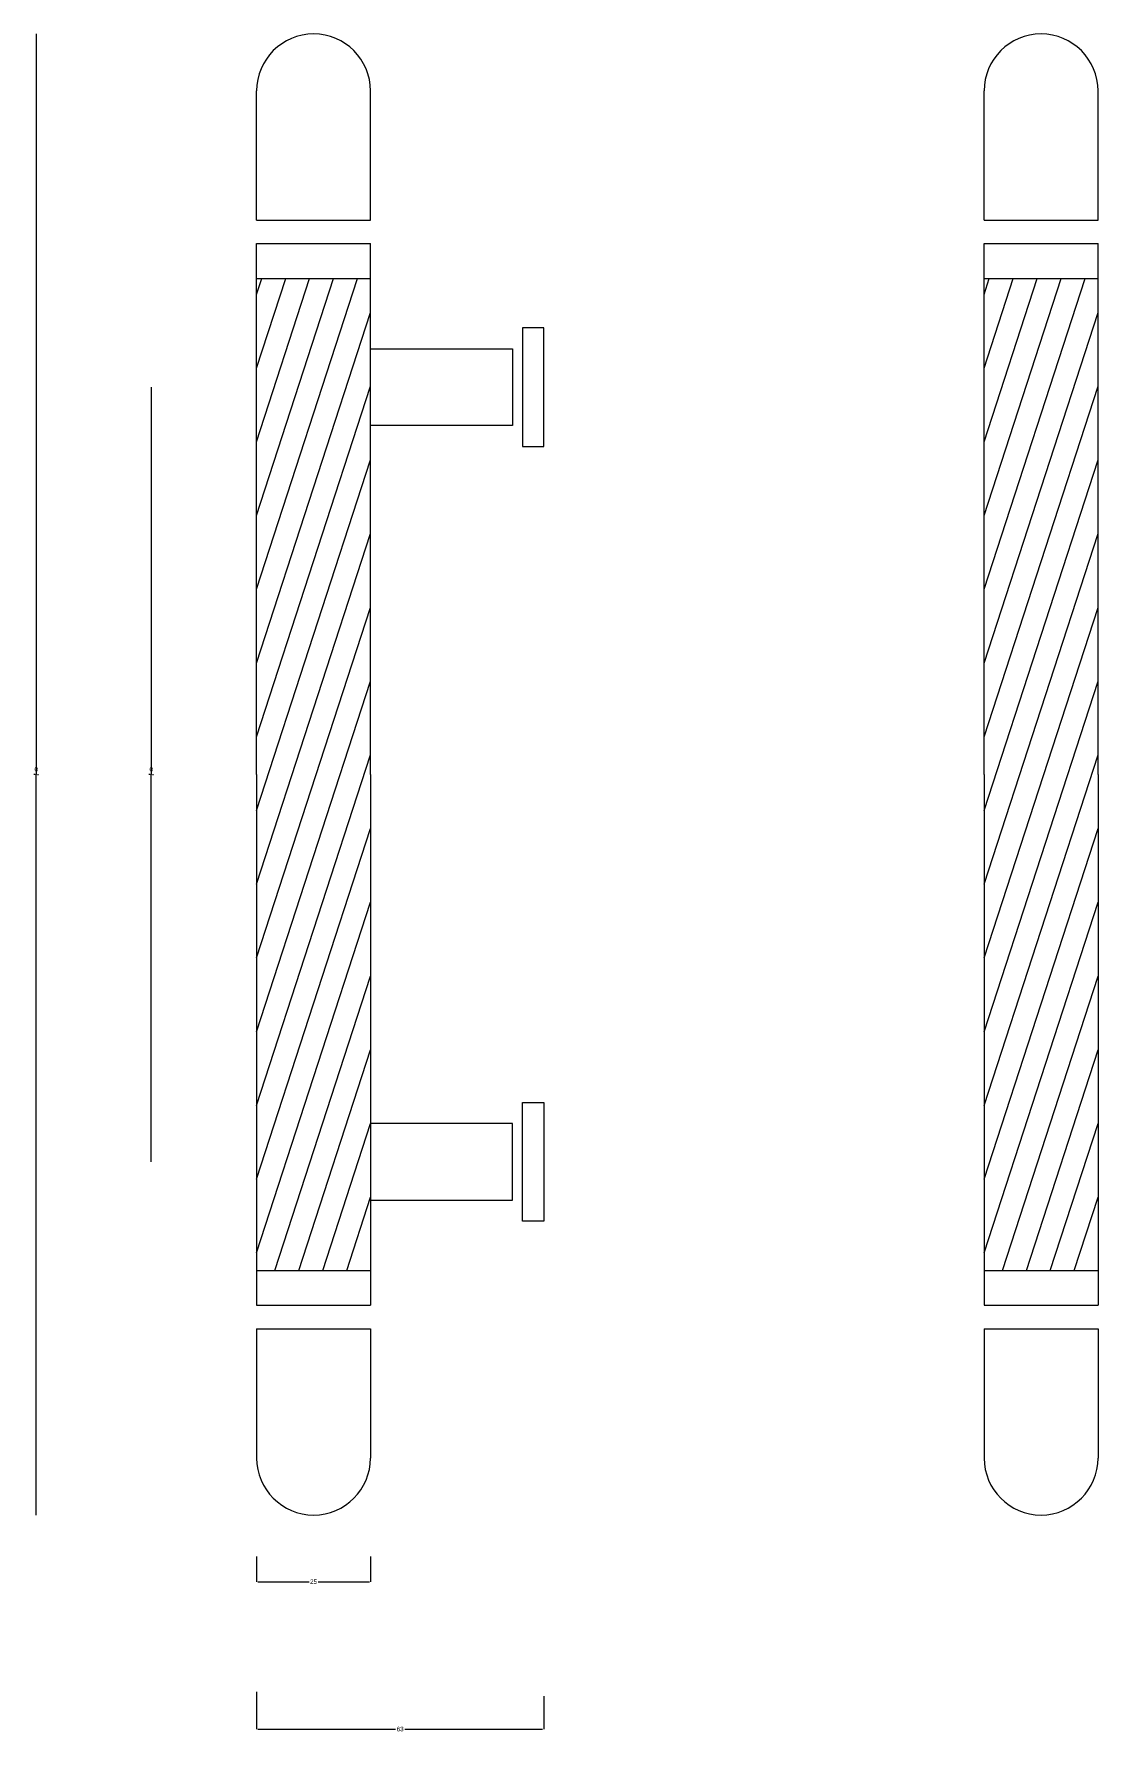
# Model space of a CAD drawing. Header units: metres. Extents: x 135 to 368, y 1898 to 2271.
import ezdxf

# ---------------------------------------------------------------- set-up
doc = ezdxf.new("R2010")
doc.units = ezdxf.units.M
for name, color, linetype in [('3', 3, 'Continuous'), ('7', 7, 'Continuous'), ('DIM', 3, 'Continuous')]:
    doc.layers.add(name, color=color, linetype=linetype)
doc.dimstyles.get("Standard").update_dxf_attribs({"dimtxt": 2.5, "dimasz": 2.5, "dimexe": 1.25, "dimexo": 0.625, "dimtad": 1, "dimcen": 2.5, "dimazin": 3, "dimtfac": 1, "dimtmove": 0, "dimatfit": 3})

# ---------------------------------------------------------------- blocks, each defined once
blk = doc.blocks.new('*D1')
for p, q in [((135.19, 2270.53), (135.19, 2108.03)), ((134.94, 2108.03), (134.69, 2108.03)), ((135.19, 1945.53), (135.19, 2108.03)), ((135.19, 2108.03), (135.19, 2108.03)), ((135.44, 2108.03), (135.69, 2108.03))]:
    blk.add_line(p, q)
at = {"layer": 'Defpoints'}
for p in [(135.19, 2270.53), (135.19, 2108.03), (135.19, 1945.53)]:
    blk.add_point(p, dxfattribs=at)
at = {"layer": 'DIM', "insert": (135.19, 2109.155), "char_height": 1, "attachment_point": 5}
blk.add_mtext('0', dxfattribs=at)
blk = doc.blocks.new('*D2')
for p, q in [((183.55, 1936.41), (183.55, 1930.9)), ((208.55, 1936.41), (208.55, 1930.9)), ((183.8, 1930.9), (195.05, 1930.9)), ((197.05, 1930.9), (208.3, 1930.9))]:
    blk.add_line(p, q)
at = {"layer": 'Defpoints'}
for p in [(183.55, 1936.41), (208.55, 1936.41), (183.55, 1930.9)]:
    blk.add_point(p, dxfattribs=at)
at = {"layer": 'DIM', "insert": (196.05, 1930.9), "char_height": 1, "attachment_point": 5}
blk.add_mtext('25', dxfattribs=at)
blk = doc.blocks.new('*D3')
for p, q in [((183.55, 1906.72), (183.55, 1898.56)), ((246.55, 1905.81), (246.55, 1898.56)), ((183.8, 1898.56), (214.05, 1898.56)), ((216.05, 1898.56), (246.3, 1898.56))]:
    blk.add_line(p, q)
at = {"layer": 'Defpoints'}
for p in [(183.55, 1906.72), (246.55, 1905.81), (183.55, 1898.56)]:
    blk.add_point(p, dxfattribs=at)
at = {"layer": 'DIM', "insert": (215.05, 1898.56), "char_height": 1, "attachment_point": 5}
blk.add_mtext('63', dxfattribs=at)
blk = doc.blocks.new('*D4')
for p, q in [((160.43, 2193.03), (160.43, 2108.03)), ((160.18, 2108.03), (159.93, 2108.03)), ((160.43, 2023.03), (160.43, 2108.03)), ((160.43, 2108.03), (160.43, 2108.03)), ((160.68, 2108.03), (160.93, 2108.03))]:
    blk.add_line(p, q)
at = {"layer": 'Defpoints'}
for p in [(160.43, 2193.03), (160.43, 2108.03), (160.43, 2023.03)]:
    blk.add_point(p, dxfattribs=at)
at = {"layer": 'DIM', "insert": (160.43, 2109.155), "char_height": 1, "attachment_point": 5}
blk.add_mtext('0', dxfattribs=at)

msp = doc.modelspace()

# ---------------------------------------------------------------- linework, layer by layer
at = {"layer": '3'}
for p, q in [((183.55, 2148.66), (205.7, 2216.85)), ((183.55, 2164.84), (200.45, 2216.85)), ((183.55, 2181.02), (195.19, 2216.85)), ((183.55, 2197.2), (189.93, 2216.85)), ((183.55, 2213.38), (184.67, 2216.85)), ((343.2, 2197.2), (349.58, 2216.85)), ((343.2, 2181.02), (354.84, 2216.85)), ((343.2, 2164.84), (360.09, 2216.85)), ((343.2, 2148.66), (365.35, 2216.85)), ((343.2, 2213.38), (344.32, 2216.85)), ((183.55, 2132.48), (208.55, 2209.42)), ((343.2, 2132.48), (368.2, 2209.42)), ((183.55, 2116.3), (208.55, 2193.24)), ((183.55, 2116.3), (208.55, 2193.24)), ((343.2, 2116.3), (368.2, 2193.24)), ((343.2, 2116.3), (368.2, 2193.24)), ((183.55, 2100.12), (208.55, 2177.06)), ((343.2, 2100.12), (368.2, 2177.06)), ((183.55, 2083.94), (208.55, 2160.88)), ((343.2, 2083.94), (368.2, 2160.88)), ((183.55, 2067.76), (208.55, 2144.7)), ((343.2, 2067.76), (368.2, 2144.7)), ((183.55, 2051.58), (208.55, 2128.52)), ((343.2, 2051.58), (368.2, 2128.52)), ((183.55, 2035.4), (208.55, 2112.34)), ((343.2, 2035.4), (368.2, 2112.34)), ((183.55, 2019.22), (208.55, 2096.16)), ((343.2, 2019.22), (368.2, 2096.16)), ((183.55, 2003.04), (208.55, 2079.98)), ((343.2, 2003.04), (368.2, 2079.98)), ((187.56, 1999.22), (208.55, 2063.8)), ((347.21, 1999.22), (368.2, 2063.8)), ((192.82, 1999.22), (208.55, 2047.62)), ((352.47, 1999.22), (368.2, 2047.62)), ((198.08, 1999.22), (208.55, 2031.44)), ((357.73, 1999.22), (368.2, 2031.44)), ((203.33, 1999.22), (208.55, 2015.26)), ((362.98, 1999.22), (368.2, 2015.26))]:
    msp.add_line(p, q, dxfattribs=at)
at = {"layer": '7'}
for p, q in [((183.55, 2229.65), (183.55, 2258.03)), ((208.55, 2229.65), (208.55, 2258.03)), ((343.2, 2229.65), (343.2, 2258.03)), ((368.2, 2229.65), (368.2, 2258.03)), ((183.55, 2229.65), (208.55, 2229.65)), ((343.2, 2229.65), (368.2, 2229.65)), ((183.55, 2108.03), (183.55, 2224.52)), ((183.55, 2224.52), (208.55, 2224.52)), ((208.55, 2108.03), (208.55, 2224.52)), ((343.2, 2108.03), (343.2, 2224.52)), ((343.2, 2224.52), (368.2, 2224.52)), ((368.2, 2108.03), (368.2, 2224.52)), ((183.55, 2216.85), (208.55, 2216.85)), ((343.2, 2216.85), (368.2, 2216.85)), ((183.55, 2108.03), (183.55, 1991.55)), ((208.55, 2108.03), (208.55, 1991.55)), ((343.2, 2108.03), (343.2, 1991.55)), ((368.2, 2108.03), (368.2, 1991.55)), ((183.55, 1999.22), (208.55, 1999.22)), ((343.2, 1999.22), (368.2, 1999.22)), ((183.55, 1991.55), (208.55, 1991.55)), ((343.2, 1991.55), (368.2, 1991.55)), ((183.55, 1986.41), (183.55, 1958.03)), ((183.55, 1986.41), (208.55, 1986.41)), ((208.55, 1986.41), (208.55, 1958.03)), ((343.2, 1986.41), (343.2, 1958.03)), ((343.2, 1986.41), (368.2, 1986.41)), ((368.2, 1986.41), (368.2, 1958.03))]:
    msp.add_line(p, q, dxfattribs=at)
for points in [[(246.55, 2206.07), (241.89, 2206.07), (241.89, 2179.99), (246.55, 2179.99)], [(208.55, 2201.47), (239.74, 2201.47), (239.74, 2184.59), (208.55, 2184.59)], [(246.55, 2009.99), (241.89, 2009.99), (241.89, 2036.07), (246.55, 2036.07)], [(208.55, 2014.59), (239.74, 2014.59), (239.74, 2031.47), (208.55, 2031.47)]]:
    msp.add_lwpolyline(points, close=True, dxfattribs=at)
for centre, start, end in [((196.05, 2258.03), 0, 180), ((355.7, 2258.03), 0, 180), ((196.05, 1958.03), 180, 0), ((355.7, 1958.03), 180, 0)]:
    msp.add_arc(centre, 12.5, start, end, dxfattribs=at)

# ---------------------------------------------------------------- dimensions: what is measured, and where the dimension line sits
at = {"layer": 'DIM'}
for base, p1, p2, picture, middle in [((135.19, 2108.03), (135.19, 2270.53), (135.19, 1945.53), '*D1', (135.19, 2109.155)), ((160.43, 2108.03), (160.43, 2193.03), (160.43, 2023.03), '*D4', (160.43, 2109.155)), ((183.55, 1930.9), (183.55, 1936.41), (208.55, 1936.41), '*D2', (196.05, 1930.9)), ((183.55, 1898.56), (183.55, 1906.72), (246.55, 1905.81), '*D3', (215.05, 1898.56))]:
    dim = msp.add_linear_dim(base=base, p1=p1, p2=p2, dimstyle='Standard', dxfattribs=at)
    dim.commit()
    dim.dimension.update_dxf_attribs({"geometry": picture, "text_midpoint": middle})

doc.saveas('drawing.dxf')
